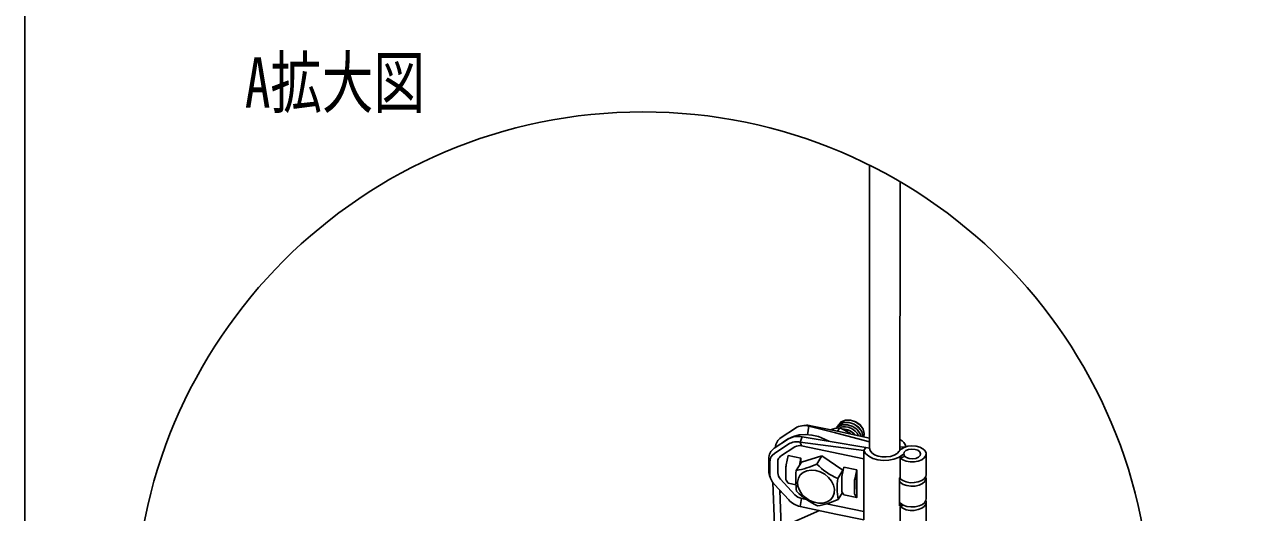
# Model space of a CAD drawing. Units: millimetres on the paper. Extents: x -141 to 141, y -97 to 98.
# Drawn here: x -141.3 to -46.1, y -31.5 to 6.1 of the extents above; entities that cross this region are included whole.
import ezdxf
from ezdxf.enums import TextEntityAlignment as Align

# ---------------------------------------------------------------- set-up
doc = ezdxf.new("R2010")
doc.units = ezdxf.units.MM
for name, color, linetype in [('0-0_文字･図枠･寸法', 7, 'Continuous'), ('0-1_BBクリッパー', 7, 'Continuous'), ('0-3_天井下地', 7, 'Continuous')]:
    doc.layers.add(name, color=color, linetype=linetype)
doc.styles.add('ＭＳ ゴシック', font='')
doc.styles.get('ＭＳ ゴシック').set_extended_font_data('MS Gothic')

msp = doc.modelspace()

# ---------------------------------------------------------------- linework, layer by layer
at = {"layer": '0-0_文字･図枠･寸法'}
msp.add_lwpolyline([(140.709, 98.247), (-141.291, 98.247), (-141.291, -96.753)], dxfattribs=at)
msp.add_circle((-93.617, -39.81), 39.19, dxfattribs=at)
at = {"layer": '0-1_BBクリッパー'}
for p, q in [((-78.535, -24.719), (-78.537, -24.721)), ((-82.965, -25.716), (-81.863, -24.99)), ((-81.485, -26.081), (-81.346, -25.667)), ((-81.119, -24.781), (-81.336, -24.806)), ((-78.647, -24.896), (-78.648, -24.899)), ((-78.448, -24.958), (-78.625, -25.238)), ((-83.491, -26.55), (-82.389, -25.823)), ((-83.474, -26.94), (-82.372, -26.213)), ((-81.901, -26.439), (-83.003, -27.166)), ((-81.38, -26.361), (-81.485, -26.081)), ((-76.584, -27.37), (-81.38, -26.361)), ((-76.584, -26.729), (-76.423, -26.474)), ((-76.146, -26.532), (-76.423, -26.474)), ((-76.146, -26.036), (-76.154, -26.048)), ((-76.154, -26.048), (-76.146, -26.05)), ((-73.334, -26.422), (-73.793, -26.455)), ((-73.334, -26.428), (-73.334, -26.422)), ((-83.923, -28.225), (-83.923, -27.365)), ((-83.219, -27.573), (-83.219, -28.434)), ((-82.421, -27.104), (-82.572, -27.821)), ((-81.437, -27.31), (-81.556, -27.871)), ((-81.392, -27.611), (-79.811, -27.117)), ((-79.811, -27.117), (-80.215, -27.759)), ((-79.811, -27.117), (-78.198, -28.234)), ((-76.584, -26.729), (-76.584, -27.37)), ((-76.584, -27.37), (-76.584, -31.428)), ((-73.422, -27.171), (-73.785, -27.292)), ((-73.785, -27.292), (-73.785, -28.894)), ((-71.784, -28.584), (-71.784, -26.983)), ((-83.841, -28.493), (-83.841, -27.633)), ((-82.591, -27.979), (-82.591, -28.903)), ((-81.392, -27.611), (-81.796, -28.252)), ((-78.198, -28.234), (-78.602, -28.875)), ((-78.12, -28.008), (-78.272, -28.725)), ((-78.198, -28.234), (-78.195, -28.363)), ((-77.137, -28.215), (-77.289, -28.932)), ((-83.852, -28.633), (-83.781, -28.84)), ((-83.604, -29.188), (-83.486, -32.473)), ((-82.372, -30.53), (-83.474, -29.34)), ((-83.003, -28.932), (-81.901, -30.122)), ((-82.421, -29.239), (-82.572, -29.003)), ((-82.421, -29.239), (-81.808, -29.368)), ((-78.29, -28.883), (-78.29, -29.807)), ((-77.307, -29.09), (-77.307, -30.014)), ((-73.846, -28.836), (-73.793, -28.806)), ((-73.846, -30.971), (-73.846, -28.836)), ((-71.784, -30.453), (-71.784, -28.851)), ((-82.959, -32.561), (-83.059, -29.795)), ((-82.954, -29.908), (-83.053, -29.964)), ((-81.38, -30.419), (-81.485, -31.035)), ((-81.38, -30.419), (-81.01, -30.497)), ((-78.238, -29.959), (-78.57, -30.484)), ((-78.12, -30.144), (-78.272, -29.908)), ((-77.137, -30.35), (-77.289, -30.114)), ((-77.137, -29.715), (-77.146, -29.701)), ((-80.003, -31.348), (-82.903, -32.623)), ((-79.458, -30.823), (-76.584, -31.428)), ((-73.517, -30.94), (-73.785, -31.029)), ((-73.785, -31.029), (-73.785, -32.631)), ((-71.784, -32.322), (-71.784, -30.72)), ((-76.584, -31.428), (-76.584, -32.068))]:
    msp.add_line(p, q, dxfattribs=at)
for points in [[(-78.677, -24.998), (-78.568, -24.873), (-78.234, -24.734), (-77.838, -24.731), (-77.439, -24.864), (-77.096, -25.111), (-76.862, -25.432), (-76.812, -25.62)], [(-78.668, -24.948), (-78.447, -24.693), (-78.114, -24.554), (-77.721, -24.551), (-77.324, -24.683), (-76.984, -24.928), (-76.752, -25.247), (-76.661, -25.59), (-76.673, -25.649)], [(-78.668, -24.997), (-78.558, -24.87), (-78.226, -24.732), (-77.832, -24.729), (-77.436, -24.861), (-77.096, -25.106), (-76.863, -25.425), (-76.812, -25.62)], [(-78.636, -24.904), (-78.456, -24.696), (-78.122, -24.556), (-77.726, -24.554), (-77.327, -24.687), (-76.985, -24.933), (-76.751, -25.254), (-76.659, -25.6), (-76.669, -25.65)], [(-78.586, -24.855), (-78.569, -24.778), (-78.526, -24.729)], [(-78.581, -24.849), (-78.568, -24.79), (-78.526, -24.741)], [(-78.556, -24.771), (-78.335, -24.516), (-78.002, -24.377), (-77.609, -24.374), (-77.212, -24.506), (-76.872, -24.751), (-76.64, -25.07), (-76.549, -25.413), (-76.6, -25.665)], [(-78.525, -24.727), (-78.345, -24.519), (-78.01, -24.379), (-77.614, -24.376), (-77.215, -24.509), (-76.873, -24.756), (-76.639, -25.077), (-76.547, -25.422), (-76.596, -25.665)], [(-79.295, -26.01), (-79.609, -25.837), (-80.093, -25.648), (-80.587, -25.53), (-81.08, -25.487), (-81.559, -25.519), (-82.011, -25.627), (-82.426, -25.807), (-82.792, -26.054), (-82.897, -26.158)], [(-76.423, -26.474), (-79.18, -26.022), (-81.346, -25.667)], [(-80.938, -25.509), (-80.82, -24.834), (-80.68, -24.805)], [(-76.154, -26.53), (-76.154, -26.048), (-78.767, -25.368), (-80.82, -24.834)], [(-76.139, -25.762), (-78.618, -25.239), (-80.68, -24.805)], [(-78.448, -24.958), (-78.823, -25.024), (-79.177, -25.122)], [(-78.698, -25.032), (-78.681, -24.956), (-78.638, -24.907)], [(-78.693, -25.026), (-78.68, -24.967), (-78.637, -24.919)], [(-77.556, -25.463), (-77.647, -25.394), (-78.448, -24.958)], [(-76.584, -26.729), (-79.329, -26.366), (-81.485, -26.081)], [(-76.146, -26.532), (-76.104, -26.72), (-75.972, -26.894), (-75.763, -27.04), (-75.492, -27.147), (-75.18, -27.207), (-74.851, -27.214), (-74.532, -27.169), (-74.247, -27.074), (-74.018, -26.938), (-73.864, -26.771)], [(-73.785, -27.292), (-73.584, -27.437), (-73.319, -27.541), (-73.012, -27.595), (-72.691, -27.594), (-72.384, -27.538), (-72.12, -27.433), (-71.922, -27.287), (-71.808, -27.114), (-71.788, -26.929), (-71.863, -26.749), (-72.028, -26.589), (-72.267, -26.465), (-72.558, -26.388), (-72.877, -26.364), (-73.193, -26.395), (-73.479, -26.479), (-73.71, -26.608), (-73.864, -26.771)], [(-81.437, -27.683), (-81.437, -27.31), (-82.421, -27.104)], [(-76.584, -26.729), (-76.445, -26.961), (-76.208, -27.165), (-75.889, -27.328), (-75.508, -27.437), (-75.091, -27.487), (-74.666, -27.473), (-74.261, -27.397), (-73.904, -27.264), (-73.617, -27.082), (-73.51, -26.98)], [(-78.12, -30.144), (-77.137, -30.35), (-77.137, -29.715), (-77.137, -28.85), (-77.137, -28.215), (-78.12, -28.008)], [(-77.137, -28.85), (-77.146, -28.892), (-77.146, -29.701)], [(-73.846, -29.089), (-73.761, -29.184), (-73.545, -29.325), (-73.267, -29.423), (-72.95, -29.468), (-72.624, -29.456), (-72.32, -29.387), (-72.066, -29.27), (-71.884, -29.113), (-71.793, -28.932), (-71.8, -28.744), (-71.809, -28.718)], [(-73.785, -28.894), (-73.584, -29.039), (-73.319, -29.143), (-73.012, -29.197), (-72.691, -29.196), (-72.384, -29.14), (-72.12, -29.035), (-71.922, -28.889), (-71.808, -28.715), (-71.784, -28.584)], [(-73.84, -30.699), (-73.761, -30.785), (-73.545, -30.927), (-73.267, -31.025), (-72.95, -31.07), (-72.624, -31.057), (-72.32, -30.989), (-72.066, -30.871), (-71.884, -30.715), (-71.793, -30.534), (-71.784, -30.453)], [(-81.485, -31.035), (-78.741, -31.614), (-76.584, -32.068)], [(-73.785, -31.029), (-73.584, -31.174), (-73.319, -31.278), (-73.012, -31.332), (-72.691, -31.332), (-72.384, -31.276), (-72.12, -31.17), (-71.922, -31.024), (-71.808, -30.851), (-71.788, -30.666), (-71.809, -30.586)]]:
    msp.add_lwpolyline(points, dxfattribs=at)
for points in [[(-72.242, -27.112), (-72.203, -26.966), (-72.263, -26.823), (-72.414, -26.704), (-72.632, -26.628), (-72.884, -26.605), (-73.132, -26.64), (-73.338, -26.727), (-73.47, -26.853), (-73.509, -26.999), (-73.449, -27.142), (-73.298, -27.261), (-73.08, -27.337), (-72.828, -27.36), (-72.58, -27.325), (-72.374, -27.238)], [(-80.296, -28.262), (-79.94, -28.371), (-79.605, -28.55), (-79.313, -28.79), (-79.08, -29.075), (-78.922, -29.387), (-78.849, -29.707), (-78.865, -30.014), (-78.97, -30.289), (-79.156, -30.515), (-79.412, -30.678), (-79.723, -30.767), (-80.067, -30.777), (-80.425, -30.707), (-80.773, -30.562), (-81.089, -30.351), (-81.354, -30.086), (-81.551, -29.785), (-81.667, -29.467), (-81.696, -29.151), (-81.635, -28.858), (-81.489, -28.605), (-81.266, -28.409), (-80.98, -28.282), (-80.65, -28.232)]]:
    msp.add_lwpolyline(points, close=True, dxfattribs=at)
for centre, radius, start, end in [((-81.678, -27.007), 1.38, 76.05711, 120.97142), ((-81.152, -26.173), 1.38, 76.05711, 120.97142), ((-80.972, -26.145), 1.372, 77.7416, 96.16814), ((-78.067, -26.077), 1.186, 24.65705, 108.35387), ((-78.073, -26.082), 1.189, 24.86835, 107.92051), ((-78.148, -26.17), 1.087, 36.52606, 93.56284), ((-78.151, -26.174), 1.089, 36.81262, 93.18455), ((-82.968, -27.349), 0.955, 123.20259, 180.97388), ((-82.444, -26.513), 0.952, 123.14911, 178.45196), ((-81.768, -27.219), 1.173, 76.05733, 120.9716), ((-81.546, -27.031), 0.69, 76.05629, 120.9726), ((-74.224, -26.698), 0.932, 17.20586, 62.72516), ((-83.03, -27.619), 0.812, 123.20241, 180.97481), ((-82.742, -27.565), 0.477, 123.20628, 180.97032), ((-82.653, -28.214), 1.269, 180.49514, 199.26165), ((-82.565, -28.443), 1.277, 182.23344, 224.61317), ((-82.468, -28.404), 0.752, 182.23808, 224.60873), ((-81.804, -27.99), 0.786, 167.6115, 179.23051), ((-75.936, -28.939), 5.901, 173.30646, 188.98582), ((-82.676, -22.652), 5.669, 278.92293, 295.7229), ((-76.599, -24.257), 5.033, 224.08079, 246.5565), ((-82.387, -28.918), 0.204, 175.84537, 204.76418), ((-72.741, -29.563), 5.901, 173.30649, 188.98579), ((-77.502, -28.894), 0.788, 167.6183, 179.21635), ((-76.52, -29.101), 0.787, 167.61461, 179.22004), ((-81.167, -29.44), 1.002, 222.88401, 257.73117), ((-78.139, -26.346), 5.05, 224.11772, 246.51954), ((-78.086, -29.822), 0.204, 175.86584, 204.75718), ((-77.103, -30.029), 0.204, 175.85526, 204.76775), ((-81.123, -29.371), 1.704, 222.88498, 257.73175), ((-80.913, -25.754), 5.279, 278.29784, 296.34767), ((-74.525, -29.699), 1.442, 298.10112, 306.52788)]:
    msp.add_arc(centre, radius, start, end, dxfattribs=at)
at = {"layer": '0-3_天井下地'}
for p, q in [((-76.144, -4.731), (-76.144, -26.545)), ((-73.796, -6.002), (-73.798, -26.701))]:
    msp.add_line(p, q, dxfattribs=at)

# ---------------------------------------------------------------- texts
at = {"layer": '0-0_文字･図枠･寸法', "style": 'ＭＳ ゴシック', "width": 0.75}
msp.add_text('A拡大図', height=3.88, dxfattribs=at).set_placement((-124.319, -1.455), align=Align.BOTTOM_LEFT)

doc.saveas('drawing.dxf')
